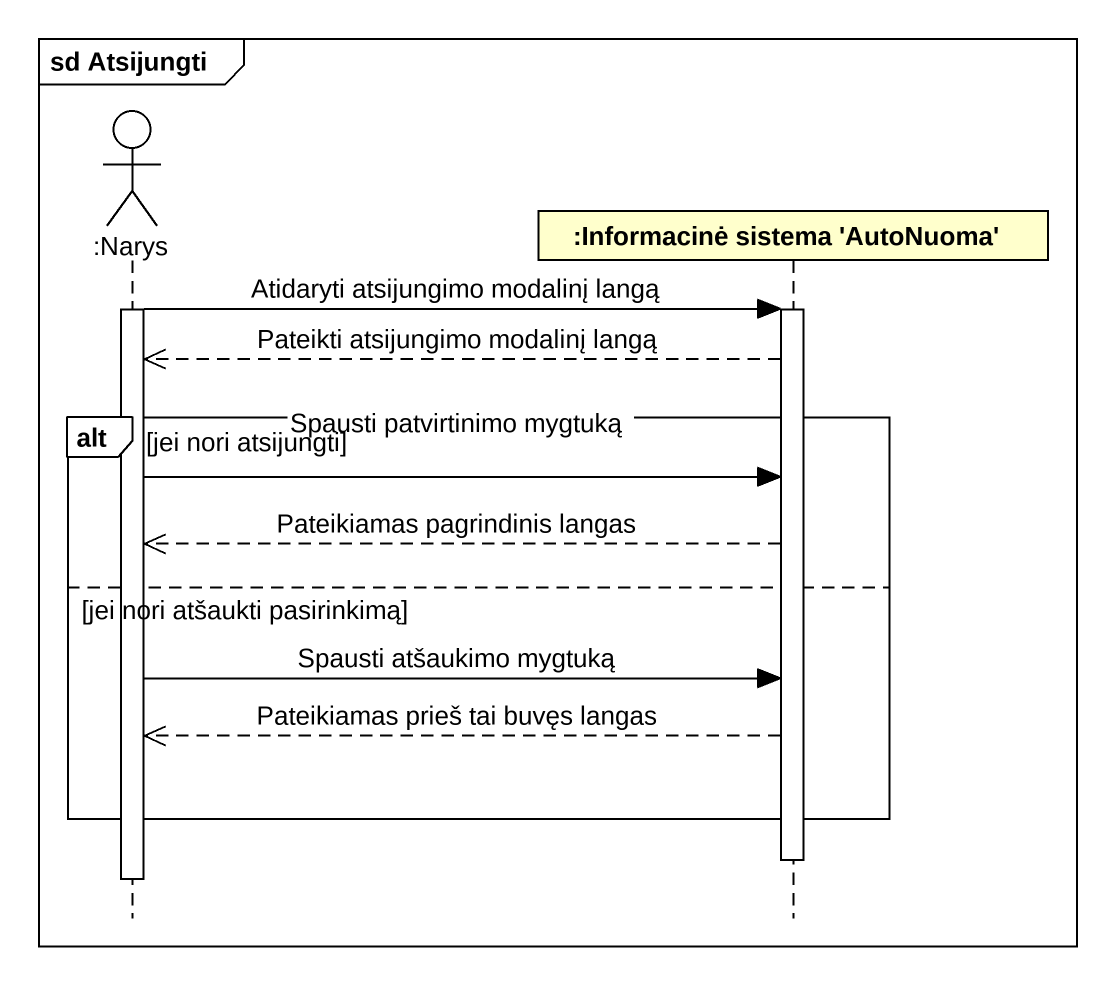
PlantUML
@startuml
mainframe sd Atsijungti
hide footbox
actor ":Narys" as Narys
participant ":Informacinė sistema 'AutoNuoma'" as Informacinė_sistema

activate Narys
Narys -> Informacinė_sistema : Atidaryti atsijungimo modalinį langą
activate Informacinė_sistema
Informacinė_sistema -->> Narys : Pateikti atsijungimo modalinį langą
alt jei nori atsijungti
  Narys -> Informacinė_sistema : Spausti patvirtinimo mygtuką
  Informacinė_sistema -->> Narys : Pateikiamas pagrindinis langas
else jei nori atšaukti pasirinkimą
  Narys -> Informacinė_sistema : Spausti atšaukimo mygtuką
  Informacinė_sistema -->> Narys : Pateikiamas prieš tai buvęs langas
end
deactivate Informacinė_sistema
deactivate Narys
@enduml
